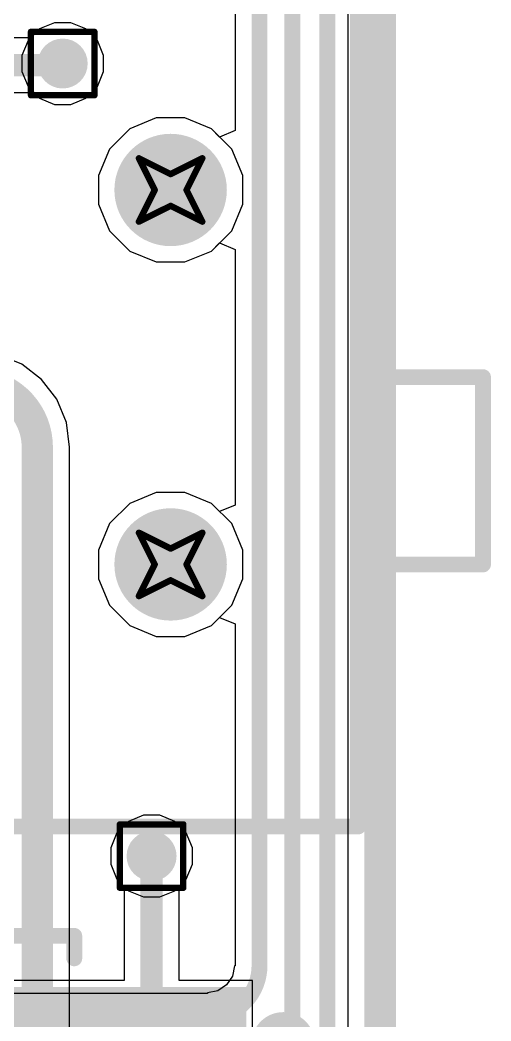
# Model space of a CAD drawing. Header units: inches. Extents: x -12 to 5355, y -7 to 5366.
# Drawn here: x 32.25 to 36.02, y 6.58 to 14.6 of the extents above; entities that cross this region are included whole.
import ezdxf

# ---------------------------------------------------------------- set-up
doc = ezdxf.new("R2010")
doc.units = ezdxf.units.IN
for name, color, linetype in [('Board Outline', 216, 'Continuous'), ('BOTTOM LAYER', 5, 'Continuous'), ('Bottom Overlay', 54, 'Continuous'), ('Bottom Paste', 16, 'Continuous'), ('Bottom Solder', 6, 'Continuous'), ('Drill Drawing', 1, 'Continuous'), ('GROUND1', 16, 'Continuous'), ('GROUND2', 156, 'Continuous'), ('Multi-Layer', 9, 'Continuous'), ('Pad Holes', 156, 'Continuous'), ('POWER', 76, 'Continuous'), ('SIGNAL', 90, 'Continuous'), ('TOP LAYER', 1, 'Continuous'), ('Top Overlay', 2, 'Continuous'), ('Top Paste', 8, 'Continuous'), ('Top Solder', 216, 'Continuous'), ('Via Holes', 16, 'Continuous')]:
    doc.layers.add(name, color=color, linetype=linetype)

# ---------------------------------------------------------------- blocks, each defined once
blk = doc.blocks.new('20021321_00010C4LF_B_2')
at = {"layer": 'BOTTOM LAYER'}
for points in [[(-2.8, 2.92), (-0.75, 2.92), (-0.75, 2.16), (-2.8, 2.16)], [(0.75, 2.92), (2.8, 2.92), (2.8, 2.16), (0.75, 2.16)], [(-2.8, 1.65), (-0.75, 1.65), (-0.75, 0.89), (-2.8, 0.89)], [(0.75, 1.65), (2.8, 1.65), (2.8, 0.89), (0.75, 0.89)], [(-2.8, 0.38), (-0.75, 0.38), (-0.75, -0.38), (-2.8, -0.38)], [(0.75, 0.38), (2.8, 0.38), (2.8, -0.38), (0.75, -0.38)], [(-2.8, -0.89), (-0.75, -0.89), (-0.75, -1.65), (-2.8, -1.65)], [(0.75, -0.89), (2.8, -0.89), (2.8, -1.65), (0.75, -1.65)], [(-2.8, -2.16), (-0.75, -2.16), (-0.75, -2.92), (-2.8, -2.92)], [(0.75, -2.16), (2.8, -2.16), (2.8, -2.92), (0.75, -2.92)]]:
    blk.add_hatch(color=5, dxfattribs=at).paths.add_polyline_path(points)
at = {"layer": 'Bottom Paste'}
for points in [[(-2.8, 2.92), (-0.75, 2.92), (-0.75, 2.16), (-2.8, 2.16)], [(0.75, 2.92), (2.8, 2.92), (2.8, 2.16), (0.75, 2.16)], [(-2.8, 1.65), (-0.75, 1.65), (-0.75, 0.89), (-2.8, 0.89)], [(0.75, 1.65), (2.8, 1.65), (2.8, 0.89), (0.75, 0.89)], [(-2.8, 0.38), (-0.75, 0.38), (-0.75, -0.38), (-2.8, -0.38)], [(0.75, 0.38), (2.8, 0.38), (2.8, -0.38), (0.75, -0.38)], [(-2.8, -0.89), (-0.75, -0.89), (-0.75, -1.65), (-2.8, -1.65)], [(0.75, -0.89), (2.8, -0.89), (2.8, -1.65), (0.75, -1.65)], [(-2.8, -2.16), (-0.75, -2.16), (-0.75, -2.92), (-2.8, -2.92)], [(0.75, -2.16), (2.8, -2.16), (2.8, -2.92), (0.75, -2.92)]]:
    blk.add_hatch(color=16, dxfattribs=at).paths.add_polyline_path(points)
at = {"layer": 'Bottom Solder'}
for points in [[(-2.8762, 2.9962), (-0.6738, 2.9962), (-0.6738, 2.0838), (-2.8762, 2.0838)], [(0.6738, 2.9962), (2.8762, 2.9962), (2.8762, 2.0838), (0.6738, 2.0838)], [(-2.8762, 1.7262), (-0.6738, 1.7262), (-0.6738, 0.8138), (-2.8762, 0.8138)], [(0.6738, 1.7262), (2.8762, 1.7262), (2.8762, 0.8138), (0.6738, 0.8138)], [(-2.8762, 0.4562), (-0.6738, 0.4562), (-0.6738, -0.4562), (-2.8762, -0.4562)], [(0.6738, 0.4562), (2.8762, 0.4562), (2.8762, -0.4562), (0.6738, -0.4562)], [(-2.8762, -0.8138), (-0.6738, -0.8138), (-0.6738, -1.7262), (-2.8762, -1.7262)], [(0.6738, -0.8138), (2.8762, -0.8138), (2.8762, -1.7262), (0.6738, -1.7262)], [(-2.8762, -2.0838), (-0.6738, -2.0838), (-0.6738, -2.9962), (-2.8762, -2.9962)], [(0.6738, -2.0838), (2.8762, -2.0838), (2.8762, -2.9962), (0.6738, -2.9962)]]:
    blk.add_hatch(color=6, dxfattribs=at).paths.add_polyline_path(points)
at = {"layer": 'Bottom Overlay'}
for points in [[(1.5, 3.405, 0.127, 0.127, 0), (-1.5, 3.405, 0.127, 0.127, 0)], [(-1.5, 3.405, 0.127, 0.127, 0), (-1.5, 3.225, 0.127, 0.127, 0)], [(1.5, 3.405, 0.127, 0.127, 0), (1.5, 3.225, 0.127, 0.127, 0)], [(-1.5, -3.225, 0.127, 0.127, 0), (-1.5, -3.405, 0.127, 0.127, 0)], [(1.5, -3.225, 0.127, 0.127, 0), (1.5, -3.405, 0.127, 0.127, 0)], [(1.5, -3.405, 0.127, 0.127, 0), (-1.5, -3.405, 0.127, 0.127, 0)]]:
    blk.add_lwpolyline(points, format="xyseb", dxfattribs=at)
for points in [[(-1.5317, 3.405, 0.0635, 0.0635, 1), (-1.4682, 3.405, 0.0635, 0.0635, 1)], [(-1.5317, 3.405, 0.0635, 0.0635, 1), (-1.4682, 3.405, 0.0635, 0.0635, 1)], [(1.4682, 3.405, 0.0635, 0.0635, 1), (1.5317, 3.405, 0.0635, 0.0635, 1)], [(1.4682, 3.405, 0.0635, 0.0635, 1), (1.5317, 3.405, 0.0635, 0.0635, 1)], [(-1.5317, 3.225, 0.0635, 0.0635, 1), (-1.4682, 3.225, 0.0635, 0.0635, 1)], [(1.4682, 3.225, 0.0635, 0.0635, 1), (1.5317, 3.225, 0.0635, 0.0635, 1)], [(-3.045, -2.54, 0.254, 0.254, 1), (-3.299, -2.54, 0.254, 0.254, 1)], [(-3.3625, -2.54, 0.127, 0.127, 1), (-3.2355, -2.54, 0.127, 0.127, 1)], [(-3.1085, -2.54, 0.127, 0.127, 1), (-2.9815, -2.54, 0.127, 0.127, 1)], [(-1.5317, -3.225, 0.0635, 0.0635, 1), (-1.4682, -3.225, 0.0635, 0.0635, 1)], [(1.4682, -3.225, 0.0635, 0.0635, 1), (1.5317, -3.225, 0.0635, 0.0635, 1)], [(-1.5317, -3.405, 0.0635, 0.0635, 1), (-1.4682, -3.405, 0.0635, 0.0635, 1)], [(-1.5317, -3.405, 0.0635, 0.0635, 1), (-1.4682, -3.405, 0.0635, 0.0635, 1)], [(1.4682, -3.405, 0.0635, 0.0635, 1), (1.5317, -3.405, 0.0635, 0.0635, 1)], [(1.4682, -3.405, 0.0635, 0.0635, 1), (1.5317, -3.405, 0.0635, 0.0635, 1)]]:
    blk.add_lwpolyline(points, format="xyseb", close=True, dxfattribs=at)
blk = doc.blocks.new('K3_1280S_F1_150')
at = {"layer": 'BOTTOM LAYER'}
h = blk.add_hatch(color=5, dxfattribs=at)
edge = h.paths.add_edge_path()
edge.add_arc((-1.5001, -1.3), 0.45, 0, 360)
h = blk.add_hatch(color=5, dxfattribs=at)
edge = h.paths.add_edge_path()
edge.add_arc((1.5001, -1.3), 0.45, 0, 360)
at = {"layer": 'GROUND1'}
h = blk.add_hatch(color=16, dxfattribs=at)
edge = h.paths.add_edge_path()
edge.add_arc((-1.5001, -1.3), 0.45, 0, 360)
h = blk.add_hatch(color=16, dxfattribs=at)
edge = h.paths.add_edge_path()
edge.add_arc((1.5001, -1.3), 0.45, 0, 360)
at = {"layer": 'GROUND2'}
h = blk.add_hatch(color=156, dxfattribs=at)
edge = h.paths.add_edge_path()
edge.add_arc((-1.5001, -1.3), 0.45, 0, 360)
h = blk.add_hatch(color=156, dxfattribs=at)
edge = h.paths.add_edge_path()
edge.add_arc((1.5001, -1.3), 0.45, 0, 360)
at = {"layer": 'Multi-Layer'}
h = blk.add_hatch(color=9, dxfattribs=at)
edge = h.paths.add_edge_path()
edge.add_arc((-1.5001, -1.3), 0.45, 0, 360)
h = blk.add_hatch(color=9, dxfattribs=at)
edge = h.paths.add_edge_path()
edge.add_arc((1.5001, -1.3), 0.45, 0, 360)
at = {"layer": 'Pad Holes'}
h = blk.add_hatch(color=7, dxfattribs=at)
edge = h.paths.add_edge_path()
edge.add_arc((-1.5001, -1.3), 0.45, 0, 360)
h = blk.add_hatch(color=7, dxfattribs=at)
edge = h.paths.add_edge_path()
edge.add_arc((1.5001, -1.3), 0.45, 0, 360)
at = {"layer": 'POWER'}
h = blk.add_hatch(color=76, dxfattribs=at)
edge = h.paths.add_edge_path()
edge.add_arc((-1.5001, -1.3), 0.45, 0, 360)
h = blk.add_hatch(color=76, dxfattribs=at)
edge = h.paths.add_edge_path()
edge.add_arc((1.5001, -1.3), 0.45, 0, 360)
at = {"layer": 'SIGNAL'}
h = blk.add_hatch(color=90, dxfattribs=at)
edge = h.paths.add_edge_path()
edge.add_arc((-1.5001, -1.3), 0.45, 0, 360)
h = blk.add_hatch(color=90, dxfattribs=at)
edge = h.paths.add_edge_path()
edge.add_arc((1.5001, -1.3), 0.45, 0, 360)
at = {"layer": 'TOP LAYER'}
for points in [[(-1.9999, 0.7), (-2.9999, 0.7), (-2.9999, 1.8999), (-1.9999, 1.8999)], [(0.5, 0.7), (-0.5, 0.7), (-0.5, 1.8999), (0.5, 1.8999)], [(2.9999, 0.7), (1.9999, 0.7), (1.9999, 1.8999), (2.9999, 1.8999)]]:
    blk.add_hatch(color=1, dxfattribs=at).paths.add_polyline_path(points)
h = blk.add_hatch(color=1, dxfattribs=at)
edge = h.paths.add_edge_path()
edge.add_arc((-1.5001, -1.3), 0.45, 0, 360)
h = blk.add_hatch(color=1, dxfattribs=at)
edge = h.paths.add_edge_path()
edge.add_arc((1.5001, -1.3), 0.45, 0, 360)
at = {"layer": 'Top Paste'}
for points in [[(-1.9999, 0.7), (-2.9999, 0.7), (-2.9999, 1.8999), (-1.9999, 1.8999)], [(0.5, 0.7), (-0.5, 0.7), (-0.5, 1.8999), (0.5, 1.8999)], [(2.9999, 0.7), (1.9999, 0.7), (1.9999, 1.8999), (2.9999, 1.8999)]]:
    blk.add_hatch(color=8, dxfattribs=at).paths.add_polyline_path(points)
at = {"layer": 'Top Solder'}
for points in [[(-1.9499, 0.65), (-3.0499, 0.65), (-3.0499, 1.9499), (-1.9499, 1.9499)], [(0.55, 0.65), (-0.55, 0.65), (-0.55, 1.9499), (0.55, 1.9499)], [(3.0499, 0.65), (1.9499, 0.65), (1.9499, 1.9499), (3.0499, 1.9499)]]:
    blk.add_hatch(color=216, dxfattribs=at).paths.add_polyline_path(points)
at = {"layer": 'Top Overlay'}
for points in [[(-3.5999, 0.2002, 0.127, 0.127, 0), (3.5999, 0.2002, 0.127, 0.127, 0)], [(-3.5999, 0.2002, 0.127, 0.127, 0), (-3.5999, -2.8001, 0.127, 0.127, 0)], [(3.5999, 0.2002, 0.127, 0.127, 0), (3.5999, -2.8001, 0.127, 0.127, 0)], [(-3.5999, -2.8001, 0.127, 0.127, 0), (-1.5001, -2.8001, 0.127, 0.127, 0)], [(-1.5001, -2.8001, 0.127, 0.127, 0), (0, -2.8001, 0.127, 0.127, 0)], [(-1.5001, -2.8001, 0.127, 0.127, 0), (-1.5001, -3.7998, 0.127, 0.127, 0)], [(0, -2.8001, 0.127, 0.127, 0), (3.5999, -2.8001, 0.127, 0.127, 0)], [(0, -2.8001, 0.127, 0.127, 0), (0, -3.7998, 0.127, 0.127, 0)], [(-1.5001, -3.7998, 0.127, 0.127, 0), (0, -3.7998, 0.127, 0.127, 0)]]:
    blk.add_lwpolyline(points, format="xyseb", dxfattribs=at)
for points in [[(-3.6317, 0.2002, 0.0635, 0.0635, 1), (-3.5682, 0.2002, 0.0635, 0.0635, 1)], [(-3.6317, 0.2002, 0.0635, 0.0635, 1), (-3.5682, 0.2002, 0.0635, 0.0635, 1)], [(3.5682, 0.2002, 0.0635, 0.0635, 1), (3.6317, 0.2002, 0.0635, 0.0635, 1)], [(3.5682, 0.2002, 0.0635, 0.0635, 1), (3.6317, 0.2002, 0.0635, 0.0635, 1)], [(-3.6317, -2.8001, 0.0635, 0.0635, 1), (-3.5682, -2.8001, 0.0635, 0.0635, 1)], [(-3.6317, -2.8001, 0.0635, 0.0635, 1), (-3.5682, -2.8001, 0.0635, 0.0635, 1)], [(-1.5319, -2.8001, 0.0635, 0.0635, 1), (-1.4684, -2.8001, 0.0635, 0.0635, 1)], [(-1.5319, -2.8001, 0.0635, 0.0635, 1), (-1.4684, -2.8001, 0.0635, 0.0635, 1)], [(-1.5319, -2.8001, 0.0635, 0.0635, 1), (-1.4684, -2.8001, 0.0635, 0.0635, 1)], [(-0.0318, -2.8001, 0.0635, 0.0635, 1), (0.0318, -2.8001, 0.0635, 0.0635, 1)], [(-0.0318, -2.8001, 0.0635, 0.0635, 1), (0.0318, -2.8001, 0.0635, 0.0635, 1)], [(-0.0318, -2.8001, 0.0635, 0.0635, 1), (0.0318, -2.8001, 0.0635, 0.0635, 1)], [(3.5682, -2.8001, 0.0635, 0.0635, 1), (3.6317, -2.8001, 0.0635, 0.0635, 1)], [(3.5682, -2.8001, 0.0635, 0.0635, 1), (3.6317, -2.8001, 0.0635, 0.0635, 1)], [(-1.5319, -3.7998, 0.0635, 0.0635, 1), (-1.4684, -3.7998, 0.0635, 0.0635, 1)], [(-1.5319, -3.7998, 0.0635, 0.0635, 1), (-1.4684, -3.7998, 0.0635, 0.0635, 1)], [(-0.0318, -3.7998, 0.0635, 0.0635, 1), (0.0318, -3.7998, 0.0635, 0.0635, 1)], [(-0.0318, -3.7998, 0.0635, 0.0635, 1), (0.0318, -3.7998, 0.0635, 0.0635, 1)]]:
    blk.add_lwpolyline(points, format="xyseb", close=True, dxfattribs=at)

msp = doc.modelspace()

# ---------------------------------------------------------------- hatches: boundary and pattern name
at = {"layer": 'BOTTOM LAYER'}
h = msp.add_hatch(color=5, dxfattribs=at)
edge = h.paths.add_edge_path()
edge.add_arc((32.5882, 14.2494), 0.2, 0, 360)
h = msp.add_hatch(color=5, dxfattribs=at)
edge = h.paths.add_edge_path()
edge.add_arc((33.2994, 7.8994), 0.2, 0, 360)
at = {"layer": 'GROUND1'}
h = msp.add_hatch(color=16, dxfattribs=at)
edge = h.paths.add_edge_path()
edge.add_arc((32.5882, 14.2494), 0.2, 0, 360)
h = msp.add_hatch(color=16, dxfattribs=at)
edge = h.paths.add_edge_path()
edge.add_arc((33.2994, 7.8994), 0.2, 0, 360)
at = {"layer": 'GROUND2'}
h = msp.add_hatch(color=156, dxfattribs=at)
edge = h.paths.add_edge_path()
edge.add_arc((32.5882, 14.2494), 0.2, 0, 360)
h = msp.add_hatch(color=156, dxfattribs=at)
edge = h.paths.add_edge_path()
edge.add_arc((33.2994, 7.8994), 0.2, 0, 360)
at = {"layer": 'POWER'}
h = msp.add_hatch(color=76, dxfattribs=at)
edge = h.paths.add_edge_path()
edge.add_arc((32.5882, 14.2494), 0.2, 0, 360)
h = msp.add_hatch(color=76, dxfattribs=at)
edge = h.paths.add_edge_path()
edge.add_arc((33.2994, 7.8994), 0.2, 0, 360)
at = {"layer": 'SIGNAL'}
h = msp.add_hatch(color=90, dxfattribs=at)
edge = h.paths.add_edge_path()
edge.add_arc((32.5882, 14.2494), 0.2, 0, 360)
h = msp.add_hatch(color=90, dxfattribs=at)
edge = h.paths.add_edge_path()
edge.add_arc((33.2994, 7.8994), 0.2, 0, 360)
at = {"layer": 'TOP LAYER'}
h = msp.add_hatch(color=1, dxfattribs=at)
edge = h.paths.add_edge_path()
edge.add_arc((32.5882, 14.2494), 0.2, 0, 360)
h = msp.add_hatch(color=1, dxfattribs=at)
edge = h.paths.add_edge_path()
edge.add_arc((33.2994, 7.8994), 0.2, 0, 360)
at = {"layer": 'Via Holes'}
h = msp.add_hatch(color=7, dxfattribs=at)
edge = h.paths.add_edge_path()
edge.add_arc((32.5882, 14.2494), 0.1, 0, 360)
h = msp.add_hatch(color=7, dxfattribs=at)
edge = h.paths.add_edge_path()
edge.add_arc((33.2994, 7.8994), 0.1, 0, 360)

# ---------------------------------------------------------------- linework, layer by layer
at = {"layer": 'Board Outline'}
msp.add_lwpolyline([(35.1282, 75.0062, 0.254, 0.254, 0), (35.1282, 0, 0.254, 0.254, 0)], format="xyseb", dxfattribs=at)
at = {"layer": 'BOTTOM LAYER'}
for p, q in [((34.8692, 51.6138), (34.8692, 0.259)), ((32.403, 14.5266), (32.311, 14.4346)), ((32.5232, 14.5764), (32.403, 14.5266)), ((32.6532, 14.5764), (32.5232, 14.5764)), ((32.7734, 14.5266), (32.6532, 14.5764)), ((32.8654, 14.4346), (32.7734, 14.5266)), ((32.311, 14.4346), (32.2612, 14.3144)), ((32.9152, 14.3144), (32.8654, 14.4346)), ((32.2612, 14.3144), (32.2612, 14.1844)), ((32.9152, 14.1844), (32.9152, 14.3144)), ((32.2612, 14.1844), (32.311, 14.0642)), ((32.8654, 14.0642), (32.9152, 14.1844)), ((32.311, 14.0642), (32.403, 13.9722)), ((32.7734, 13.9722), (32.8654, 14.0642)), ((32.403, 13.9722), (32.5232, 13.9224)), ((32.6532, 13.9224), (32.7734, 13.9722)), ((32.5232, 13.9224), (32.6532, 13.9224)), ((33.337, 13.8135), (33.1249, 13.7256)), ((33.5666, 13.8135), (33.337, 13.8135)), ((33.7787, 13.7256), (33.5666, 13.8135)), ((33.1249, 13.7256), (32.9626, 13.5633)), ((33.941, 13.5633), (33.7787, 13.7256)), ((32.9626, 13.5633), (32.8748, 13.3512)), ((34.0288, 13.3512), (33.941, 13.5633)), ((32.8748, 13.3512), (32.8748, 13.1217)), ((34.0288, 13.1217), (34.0288, 13.3512)), ((32.8748, 13.1217), (32.9626, 12.9096)), ((33.941, 12.9096), (34.0288, 13.1217)), ((32.9626, 12.9096), (33.1249, 12.7473)), ((33.7787, 12.7473), (33.941, 12.9096)), ((33.1249, 12.7473), (33.337, 12.6594)), ((33.5666, 12.6594), (33.7787, 12.7473)), ((33.337, 12.6594), (33.5666, 12.6594)), ((33.337, 10.8132), (33.1249, 10.7254)), ((33.5666, 10.8132), (33.337, 10.8132)), ((33.7787, 10.7254), (33.5666, 10.8132)), ((33.1249, 10.7254), (32.9626, 10.5631)), ((33.941, 10.5631), (33.7787, 10.7254)), ((32.9626, 10.5631), (32.8748, 10.351)), ((34.0288, 10.351), (33.941, 10.5631)), ((32.8748, 10.351), (32.8748, 10.1214)), ((34.0288, 10.1214), (34.0288, 10.351)), ((32.8748, 10.1214), (32.9626, 9.9093)), ((33.941, 9.9093), (34.0288, 10.1214)), ((32.9626, 9.9093), (33.1249, 9.747)), ((33.7787, 9.747), (33.941, 9.9093)), ((33.1249, 9.747), (33.337, 9.6592)), ((33.5666, 9.6592), (33.7787, 9.747)), ((33.337, 9.6592), (33.5666, 9.6592)), ((33.2344, 8.2264), (33.1142, 8.1766)), ((33.3644, 8.2264), (33.2344, 8.2264)), ((33.4846, 8.1766), (33.3644, 8.2264)), ((33.1142, 8.1766), (33.0222, 8.0846)), ((33.5766, 8.0846), (33.4846, 8.1766)), ((33.0222, 8.0846), (32.9724, 7.9644)), ((33.6264, 7.9644), (33.5766, 8.0846)), ((32.9724, 7.9644), (32.9724, 7.8344)), ((33.6264, 7.8344), (33.6264, 7.9644)), ((32.9724, 7.8344), (33.0222, 7.7142)), ((33.5766, 7.7142), (33.6264, 7.8344)), ((33.0222, 7.7142), (33.0793, 7.6571)), ((33.5195, 7.6571), (33.5766, 7.7142)), ((33.0793, 7.6571), (33.0793, 6.9022)), ((33.5195, 6.9022), (33.5195, 7.6571)), ((33.0793, 6.9022), (31.8038, 6.9022)), ((34.1078, 6.9022), (33.5195, 6.9022)), ((34.1078, 5.8882), (34.1078, 6.9022))]:
    msp.add_line(p, q, dxfattribs=at)
msp.add_lwpolyline([(33.2994, 6.4016, 0.1778, 0.1778, 0), (33.2994, 7.8994, 0.1778, 0.1778, 0)], format="xyseb", dxfattribs=at)
msp.add_lwpolyline([(33.255, 7.8994, 0.0889, 0.0889, 1), (33.3439, 7.8994, 0.0889, 0.0889, 1)], format="xyseb", close=True, dxfattribs=at)
at = {"layer": 'Drill Drawing'}
for points in [[(32.3342, 14.5034, 0.0508, 0.0508, 0), (32.8422, 14.5034, 0.0508, 0.0508, 0)], [(32.3342, 13.9954, 0.0508, 0.0508, 0), (32.3342, 14.5034, 0.0508, 0.0508, 0)], [(32.8422, 13.9954, 0.0508, 0.0508, 0), (32.8422, 14.5034, 0.0508, 0.0508, 0)], [(32.3342, 13.9954, 0.0508, 0.0508, 0), (32.8422, 13.9954, 0.0508, 0.0508, 0)], [(33.1978, 13.4904, 0.0508, 0.0508, 0), (33.4518, 13.3634, 0.0508, 0.0508, 0)], [(33.1978, 13.4904, 0.0508, 0.0508, 0), (33.3248, 13.2364, 0.0508, 0.0508, 0)], [(33.4518, 13.3634, 0.0508, 0.0508, 0), (33.7058, 13.4904, 0.0508, 0.0508, 0)], [(33.5788, 13.2364, 0.0508, 0.0508, 0), (33.7058, 13.4904, 0.0508, 0.0508, 0)], [(33.1978, 12.9824, 0.0508, 0.0508, 0), (33.3248, 13.2364, 0.0508, 0.0508, 0)], [(33.5788, 13.2364, 0.0508, 0.0508, 0), (33.7058, 12.9824, 0.0508, 0.0508, 0)], [(33.1978, 12.9824, 0.0508, 0.0508, 0), (33.4518, 13.1094, 0.0508, 0.0508, 0)], [(33.4518, 13.1094, 0.0508, 0.0508, 0), (33.7058, 12.9824, 0.0508, 0.0508, 0)], [(33.1978, 10.4902, 0.0508, 0.0508, 0), (33.4518, 10.3632, 0.0508, 0.0508, 0)], [(33.1978, 10.4902, 0.0508, 0.0508, 0), (33.3248, 10.2362, 0.0508, 0.0508, 0)], [(33.4518, 10.3632, 0.0508, 0.0508, 0), (33.7058, 10.4902, 0.0508, 0.0508, 0)], [(33.5788, 10.2362, 0.0508, 0.0508, 0), (33.7058, 10.4902, 0.0508, 0.0508, 0)], [(33.1978, 9.9822, 0.0508, 0.0508, 0), (33.3248, 10.2362, 0.0508, 0.0508, 0)], [(33.5788, 10.2362, 0.0508, 0.0508, 0), (33.7058, 9.9822, 0.0508, 0.0508, 0)], [(33.1978, 9.9822, 0.0508, 0.0508, 0), (33.4518, 10.1092, 0.0508, 0.0508, 0)], [(33.4518, 10.1092, 0.0508, 0.0508, 0), (33.7058, 9.9822, 0.0508, 0.0508, 0)], [(33.0454, 8.1534, 0.0508, 0.0508, 0), (33.5534, 8.1534, 0.0508, 0.0508, 0)], [(33.0454, 7.6454, 0.0508, 0.0508, 0), (33.0454, 8.1534, 0.0508, 0.0508, 0)], [(33.5534, 7.6454, 0.0508, 0.0508, 0), (33.5534, 8.1534, 0.0508, 0.0508, 0)], [(33.0454, 7.6454, 0.0508, 0.0508, 0), (33.5534, 7.6454, 0.0508, 0.0508, 0)]]:
    msp.add_lwpolyline(points, format="xyseb", dxfattribs=at)
for points in [[(32.3215, 14.5034, 0.0254, 0.0254, 1), (32.3469, 14.5034, 0.0254, 0.0254, 1)], [(32.3215, 14.5034, 0.0254, 0.0254, 1), (32.3469, 14.5034, 0.0254, 0.0254, 1)], [(32.8295, 14.5034, 0.0254, 0.0254, 1), (32.8549, 14.5034, 0.0254, 0.0254, 1)], [(32.8295, 14.5034, 0.0254, 0.0254, 1), (32.8549, 14.5034, 0.0254, 0.0254, 1)], [(32.3215, 13.9954, 0.0254, 0.0254, 1), (32.3469, 13.9954, 0.0254, 0.0254, 1)], [(32.3215, 13.9954, 0.0254, 0.0254, 1), (32.3469, 13.9954, 0.0254, 0.0254, 1)], [(32.8295, 13.9954, 0.0254, 0.0254, 1), (32.8549, 13.9954, 0.0254, 0.0254, 1)], [(32.8295, 13.9954, 0.0254, 0.0254, 1), (32.8549, 13.9954, 0.0254, 0.0254, 1)], [(33.1851, 13.4904, 0.0254, 0.0254, 1), (33.2105, 13.4904, 0.0254, 0.0254, 1)], [(33.1851, 13.4904, 0.0254, 0.0254, 1), (33.2105, 13.4904, 0.0254, 0.0254, 1)], [(33.6931, 13.4904, 0.0254, 0.0254, 1), (33.7185, 13.4904, 0.0254, 0.0254, 1)], [(33.6931, 13.4904, 0.0254, 0.0254, 1), (33.7185, 13.4904, 0.0254, 0.0254, 1)], [(33.4391, 13.3634, 0.0254, 0.0254, 1), (33.4645, 13.3634, 0.0254, 0.0254, 1)], [(33.4391, 13.3634, 0.0254, 0.0254, 1), (33.4645, 13.3634, 0.0254, 0.0254, 1)], [(33.3121, 13.2364, 0.0254, 0.0254, 1), (33.3375, 13.2364, 0.0254, 0.0254, 1)], [(33.3121, 13.2364, 0.0254, 0.0254, 1), (33.3375, 13.2364, 0.0254, 0.0254, 1)], [(33.5661, 13.2364, 0.0254, 0.0254, 1), (33.5915, 13.2364, 0.0254, 0.0254, 1)], [(33.5661, 13.2364, 0.0254, 0.0254, 1), (33.5915, 13.2364, 0.0254, 0.0254, 1)], [(33.4391, 13.1094, 0.0254, 0.0254, 1), (33.4645, 13.1094, 0.0254, 0.0254, 1)], [(33.4391, 13.1094, 0.0254, 0.0254, 1), (33.4645, 13.1094, 0.0254, 0.0254, 1)], [(33.1851, 12.9824, 0.0254, 0.0254, 1), (33.2105, 12.9824, 0.0254, 0.0254, 1)], [(33.1851, 12.9824, 0.0254, 0.0254, 1), (33.2105, 12.9824, 0.0254, 0.0254, 1)], [(33.6931, 12.9824, 0.0254, 0.0254, 1), (33.7185, 12.9824, 0.0254, 0.0254, 1)], [(33.6931, 12.9824, 0.0254, 0.0254, 1), (33.7185, 12.9824, 0.0254, 0.0254, 1)], [(33.1851, 10.4902, 0.0254, 0.0254, 1), (33.2105, 10.4902, 0.0254, 0.0254, 1)], [(33.1851, 10.4902, 0.0254, 0.0254, 1), (33.2105, 10.4902, 0.0254, 0.0254, 1)], [(33.6931, 10.4902, 0.0254, 0.0254, 1), (33.7185, 10.4902, 0.0254, 0.0254, 1)], [(33.6931, 10.4902, 0.0254, 0.0254, 1), (33.7185, 10.4902, 0.0254, 0.0254, 1)], [(33.4391, 10.3632, 0.0254, 0.0254, 1), (33.4645, 10.3632, 0.0254, 0.0254, 1)], [(33.4391, 10.3632, 0.0254, 0.0254, 1), (33.4645, 10.3632, 0.0254, 0.0254, 1)], [(33.3121, 10.2362, 0.0254, 0.0254, 1), (33.3375, 10.2362, 0.0254, 0.0254, 1)], [(33.3121, 10.2362, 0.0254, 0.0254, 1), (33.3375, 10.2362, 0.0254, 0.0254, 1)], [(33.5661, 10.2362, 0.0254, 0.0254, 1), (33.5915, 10.2362, 0.0254, 0.0254, 1)], [(33.5661, 10.2362, 0.0254, 0.0254, 1), (33.5915, 10.2362, 0.0254, 0.0254, 1)], [(33.4391, 10.1092, 0.0254, 0.0254, 1), (33.4645, 10.1092, 0.0254, 0.0254, 1)], [(33.4391, 10.1092, 0.0254, 0.0254, 1), (33.4645, 10.1092, 0.0254, 0.0254, 1)], [(33.1851, 9.9822, 0.0254, 0.0254, 1), (33.2105, 9.9822, 0.0254, 0.0254, 1)], [(33.1851, 9.9822, 0.0254, 0.0254, 1), (33.2105, 9.9822, 0.0254, 0.0254, 1)], [(33.6931, 9.9822, 0.0254, 0.0254, 1), (33.7185, 9.9822, 0.0254, 0.0254, 1)], [(33.6931, 9.9822, 0.0254, 0.0254, 1), (33.7185, 9.9822, 0.0254, 0.0254, 1)], [(33.0327, 8.1534, 0.0254, 0.0254, 1), (33.0581, 8.1534, 0.0254, 0.0254, 1)], [(33.0327, 8.1534, 0.0254, 0.0254, 1), (33.0581, 8.1534, 0.0254, 0.0254, 1)], [(33.5407, 8.1534, 0.0254, 0.0254, 1), (33.5661, 8.1534, 0.0254, 0.0254, 1)], [(33.5407, 8.1534, 0.0254, 0.0254, 1), (33.5661, 8.1534, 0.0254, 0.0254, 1)], [(33.0327, 7.6454, 0.0254, 0.0254, 1), (33.0581, 7.6454, 0.0254, 0.0254, 1)], [(33.0327, 7.6454, 0.0254, 0.0254, 1), (33.0581, 7.6454, 0.0254, 0.0254, 1)], [(33.5407, 7.6454, 0.0254, 0.0254, 1), (33.5661, 7.6454, 0.0254, 0.0254, 1)], [(33.5407, 7.6454, 0.0254, 0.0254, 1), (33.5661, 7.6454, 0.0254, 0.0254, 1)]]:
    msp.add_lwpolyline(points, format="xyseb", close=True, dxfattribs=at)
at = {"layer": 'GROUND1'}
for p, q in [((34.8692, 51.6138), (34.8692, 0.259)), ((32.403, 14.5266), (32.311, 14.4346)), ((32.5232, 14.5764), (32.403, 14.5266)), ((32.6532, 14.5764), (32.5232, 14.5764)), ((32.7734, 14.5266), (32.6532, 14.5764)), ((32.8654, 14.4346), (32.7734, 14.5266)), ((32.311, 14.4346), (32.2612, 14.3144)), ((32.9152, 14.3144), (32.8654, 14.4346)), ((32.2612, 14.3144), (32.2612, 14.1844)), ((32.9152, 14.1844), (32.9152, 14.3144)), ((32.2612, 14.1844), (32.311, 14.0642)), ((32.8654, 14.0642), (32.9152, 14.1844)), ((32.311, 14.0642), (32.403, 13.9722)), ((32.7734, 13.9722), (32.8654, 14.0642)), ((32.403, 13.9722), (32.5232, 13.9224)), ((32.6532, 13.9224), (32.7734, 13.9722)), ((32.5232, 13.9224), (32.6532, 13.9224)), ((33.337, 13.8135), (33.1249, 13.7256)), ((33.5666, 13.8135), (33.337, 13.8135)), ((33.7787, 13.7256), (33.5666, 13.8135)), ((33.1249, 13.7256), (32.9626, 13.5633)), ((33.941, 13.5633), (33.7787, 13.7256)), ((32.9626, 13.5633), (32.8748, 13.3512)), ((34.0288, 13.3512), (33.941, 13.5633)), ((32.8748, 13.3512), (32.8748, 13.1217)), ((34.0288, 13.1217), (34.0288, 13.3512)), ((32.8748, 13.1217), (32.9626, 12.9096)), ((33.941, 12.9096), (34.0288, 13.1217)), ((32.9626, 12.9096), (33.1249, 12.7473)), ((33.7787, 12.7473), (33.941, 12.9096)), ((33.1249, 12.7473), (33.337, 12.6594)), ((33.5666, 12.6594), (33.7787, 12.7473)), ((33.337, 12.6594), (33.5666, 12.6594)), ((33.337, 10.8132), (33.1249, 10.7254)), ((33.5666, 10.8132), (33.337, 10.8132)), ((33.7787, 10.7254), (33.5666, 10.8132)), ((33.1249, 10.7254), (32.9626, 10.5631)), ((33.941, 10.5631), (33.7787, 10.7254)), ((32.9626, 10.5631), (32.8748, 10.351)), ((34.0288, 10.351), (33.941, 10.5631)), ((32.8748, 10.351), (32.8748, 10.1214)), ((34.0288, 10.1214), (34.0288, 10.351)), ((32.8748, 10.1214), (32.9626, 9.9093)), ((33.941, 9.9093), (34.0288, 10.1214)), ((32.9626, 9.9093), (33.1249, 9.747)), ((33.7787, 9.747), (33.941, 9.9093)), ((33.1249, 9.747), (33.337, 9.6592)), ((33.5666, 9.6592), (33.7787, 9.747)), ((33.337, 9.6592), (33.5666, 9.6592)), ((33.2344, 8.2264), (33.1142, 8.1766)), ((33.3644, 8.2264), (33.2344, 8.2264)), ((33.4846, 8.1766), (33.3644, 8.2264)), ((33.1142, 8.1766), (33.0222, 8.0846)), ((33.5766, 8.0846), (33.4846, 8.1766)), ((33.0222, 8.0846), (32.9724, 7.9644)), ((33.6264, 7.9644), (33.5766, 8.0846)), ((32.9724, 7.9644), (32.9724, 7.8344)), ((33.6264, 7.8344), (33.6264, 7.9644)), ((32.9724, 7.8344), (33.0222, 7.7142)), ((33.5766, 7.7142), (33.6264, 7.8344)), ((33.0222, 7.7142), (33.1142, 7.6222)), ((33.4846, 7.6222), (33.5766, 7.7142)), ((33.1142, 7.6222), (33.2344, 7.5724)), ((33.3644, 7.5724), (33.4846, 7.6222)), ((33.2344, 7.5724), (33.3644, 7.5724))]:
    msp.add_line(p, q, dxfattribs=at)
at = {"layer": 'GROUND2'}
for p, q in [((34.8692, 51.6189), (34.8692, 0.259)), ((32.403, 14.5266), (32.311, 14.4346)), ((32.5232, 14.5764), (32.403, 14.5266)), ((32.6532, 14.5764), (32.5232, 14.5764)), ((32.7734, 14.5266), (32.6532, 14.5764)), ((32.8654, 14.4346), (32.7734, 14.5266)), ((32.311, 14.4346), (32.2612, 14.3144)), ((32.9152, 14.3144), (32.8654, 14.4346)), ((32.2612, 14.3144), (32.2612, 14.1844)), ((32.9152, 14.1844), (32.9152, 14.3144)), ((32.2612, 14.1844), (32.311, 14.0642)), ((32.8654, 14.0642), (32.9152, 14.1844)), ((32.311, 14.0642), (32.403, 13.9722)), ((32.7734, 13.9722), (32.8654, 14.0642)), ((32.403, 13.9722), (32.5232, 13.9224)), ((32.6532, 13.9224), (32.7734, 13.9722)), ((32.5232, 13.9224), (32.6532, 13.9224)), ((33.337, 13.8135), (33.1249, 13.7256)), ((33.5666, 13.8135), (33.337, 13.8135)), ((33.7787, 13.7256), (33.5666, 13.8135)), ((33.1249, 13.7256), (32.9626, 13.5633)), ((33.941, 13.5633), (33.7787, 13.7256)), ((32.9626, 13.5633), (32.8748, 13.3512)), ((34.0288, 13.3512), (33.941, 13.5633)), ((32.8748, 13.3512), (32.8748, 13.1217)), ((34.0288, 13.1217), (34.0288, 13.3512)), ((32.8748, 13.1217), (32.9626, 12.9096)), ((33.941, 12.9096), (34.0288, 13.1217)), ((32.9626, 12.9096), (33.1249, 12.7473)), ((33.7787, 12.7473), (33.941, 12.9096)), ((33.1249, 12.7473), (33.337, 12.6594)), ((33.5666, 12.6594), (33.7787, 12.7473)), ((33.337, 12.6594), (33.5666, 12.6594)), ((33.337, 10.8132), (33.1249, 10.7254)), ((33.5666, 10.8132), (33.337, 10.8132)), ((33.7787, 10.7254), (33.5666, 10.8132)), ((33.1249, 10.7254), (32.9626, 10.5631)), ((33.941, 10.5631), (33.7787, 10.7254)), ((32.9626, 10.5631), (32.8748, 10.351)), ((34.0288, 10.351), (33.941, 10.5631)), ((32.8748, 10.351), (32.8748, 10.1214)), ((34.0288, 10.1214), (34.0288, 10.351)), ((32.8748, 10.1214), (32.9626, 9.9093)), ((33.941, 9.9093), (34.0288, 10.1214)), ((32.9626, 9.9093), (33.1249, 9.747)), ((33.7787, 9.747), (33.941, 9.9093)), ((33.1249, 9.747), (33.337, 9.6592)), ((33.5666, 9.6592), (33.7787, 9.747)), ((33.337, 9.6592), (33.5666, 9.6592)), ((33.2344, 8.2264), (33.1142, 8.1766)), ((33.3644, 8.2264), (33.2344, 8.2264)), ((33.4846, 8.1766), (33.3644, 8.2264)), ((33.1142, 8.1766), (33.0222, 8.0846)), ((33.5766, 8.0846), (33.4846, 8.1766)), ((33.0222, 8.0846), (32.9724, 7.9644)), ((33.6264, 7.9644), (33.5766, 8.0846)), ((32.9724, 7.9644), (32.9724, 7.8344)), ((33.6264, 7.8344), (33.6264, 7.9644)), ((32.9724, 7.8344), (33.0222, 7.7142)), ((33.5766, 7.7142), (33.6264, 7.8344)), ((33.0222, 7.7142), (33.1142, 7.6222)), ((33.4846, 7.6222), (33.5766, 7.7142)), ((33.1142, 7.6222), (33.2344, 7.5724)), ((33.3644, 7.5724), (33.4846, 7.6222)), ((33.2344, 7.5724), (33.3644, 7.5724))]:
    msp.add_line(p, q, dxfattribs=at)
at = {"layer": 'POWER'}
for p, q in [((34.8692, 46.9825), (34.8692, 0.259)), ((33.337, 13.8135), (33.1249, 13.7256)), ((33.5666, 13.8135), (33.337, 13.8135)), ((33.7787, 13.7256), (33.5666, 13.8135)), ((33.1249, 13.7256), (32.9626, 13.5633)), ((33.941, 13.5633), (33.7787, 13.7256)), ((32.9626, 13.5633), (32.8748, 13.3512)), ((34.0288, 13.3512), (33.941, 13.5633)), ((32.8748, 13.3512), (32.8748, 13.1217)), ((34.0288, 13.1217), (34.0288, 13.3512)), ((32.8748, 13.1217), (32.9626, 12.9096)), ((33.941, 12.9096), (34.0288, 13.1217)), ((32.9626, 12.9096), (33.1249, 12.7473)), ((33.7787, 12.7473), (33.941, 12.9096)), ((33.1249, 12.7473), (33.337, 12.6594)), ((33.5666, 12.6594), (33.7787, 12.7473)), ((33.337, 12.6594), (33.5666, 12.6594)), ((33.337, 10.8132), (33.1249, 10.7254)), ((33.5666, 10.8132), (33.337, 10.8132)), ((33.7787, 10.7254), (33.5666, 10.8132)), ((33.1249, 10.7254), (32.9626, 10.5631)), ((33.941, 10.5631), (33.7787, 10.7254)), ((32.9626, 10.5631), (32.8748, 10.351)), ((34.0288, 10.351), (33.941, 10.5631)), ((32.8748, 10.351), (32.8748, 10.1214)), ((34.0288, 10.1214), (34.0288, 10.351)), ((32.8748, 10.1214), (32.9626, 9.9093)), ((33.941, 9.9093), (34.0288, 10.1214)), ((32.9626, 9.9093), (33.1249, 9.747)), ((33.7787, 9.747), (33.941, 9.9093)), ((33.1249, 9.747), (33.337, 9.6592)), ((33.5666, 9.6592), (33.7787, 9.747)), ((33.337, 9.6592), (33.5666, 9.6592))]:
    msp.add_line(p, q, dxfattribs=at)
at = {"layer": 'SIGNAL'}
for p, q in [((33.9688, 39.2619), (33.9688, 13.7123)), ((32.403, 14.5266), (32.311, 14.4346)), ((32.5232, 14.5764), (32.403, 14.5266)), ((32.6532, 14.5764), (32.5232, 14.5764)), ((32.7734, 14.5266), (32.6532, 14.5764)), ((32.8654, 14.4346), (32.7734, 14.5266)), ((32.311, 14.4346), (32.2612, 14.3144)), ((32.9152, 14.3144), (32.8654, 14.4346)), ((32.2612, 14.3144), (32.2612, 14.1844)), ((32.9152, 14.1844), (32.9152, 14.3144)), ((32.2612, 14.1844), (32.311, 14.0642)), ((32.8654, 14.0642), (32.9152, 14.1844)), ((32.311, 14.0642), (32.403, 13.9722)), ((32.7734, 13.9722), (32.8654, 14.0642)), ((32.403, 13.9722), (32.5232, 13.9224)), ((32.6532, 13.9224), (32.7734, 13.9722)), ((32.5232, 13.9224), (32.6532, 13.9224)), ((33.337, 13.8135), (33.1249, 13.7256)), ((33.5666, 13.8135), (33.337, 13.8135)), ((33.7787, 13.7256), (33.5666, 13.8135)), ((33.1249, 13.7256), (32.9626, 13.5633)), ((33.8438, 13.6605), (33.7787, 13.7256)), ((33.9688, 13.7123), (33.8438, 13.6605)), ((32.9626, 13.5633), (32.8748, 13.3512)), ((32.8748, 13.3512), (32.8748, 13.1217)), ((32.8748, 13.1217), (32.9626, 12.9096)), ((32.9626, 12.9096), (33.1249, 12.7473)), ((33.7787, 12.7473), (33.8438, 12.8124)), ((33.8438, 12.8124), (33.9688, 12.7606)), ((33.9688, 12.7606), (33.9688, 10.712)), ((33.1249, 12.7473), (33.337, 12.6594)), ((33.5666, 12.6594), (33.7787, 12.7473)), ((33.337, 12.6594), (33.5666, 12.6594)), ((33.337, 10.8132), (33.1249, 10.7254)), ((33.5666, 10.8132), (33.337, 10.8132)), ((33.7787, 10.7254), (33.5666, 10.8132)), ((33.1249, 10.7254), (32.9626, 10.5631)), ((33.8438, 10.6603), (33.7787, 10.7254)), ((33.9688, 10.712), (33.8438, 10.6603)), ((32.9626, 10.5631), (32.8748, 10.351)), ((32.8748, 10.351), (32.8748, 10.1214)), ((32.8748, 10.1214), (32.9626, 9.9093)), ((32.9626, 9.9093), (33.1249, 9.747)), ((33.7787, 9.747), (33.8438, 9.8121)), ((33.8438, 9.8121), (33.9688, 9.7604)), ((33.1249, 9.747), (33.337, 9.6592)), ((33.5666, 9.6592), (33.7787, 9.747)), ((33.9688, 9.7604), (33.9688, 7.0208)), ((33.337, 9.6592), (33.5666, 9.6592)), ((33.2344, 8.2264), (33.1142, 8.1766)), ((33.3644, 8.2264), (33.2344, 8.2264)), ((33.4846, 8.1766), (33.3644, 8.2264)), ((33.1142, 8.1766), (33.0222, 8.0846)), ((33.5766, 8.0846), (33.4846, 8.1766)), ((33.0222, 8.0846), (32.9724, 7.9644)), ((33.6264, 7.9644), (33.5766, 8.0846)), ((32.9724, 7.9644), (32.9724, 7.8344)), ((33.6264, 7.8344), (33.6264, 7.9644)), ((32.9724, 7.8344), (33.0222, 7.7142)), ((33.5766, 7.7142), (33.6264, 7.8344)), ((33.0222, 7.7142), (33.1142, 7.6222)), ((33.4846, 7.6222), (33.5766, 7.7142)), ((33.1142, 7.6222), (33.2344, 7.5724)), ((33.3644, 7.5724), (33.4846, 7.6222)), ((33.2344, 7.5724), (33.3644, 7.5724)), ((33.964, 7.0208), (33.9474, 6.9374)), ((33.9688, 7.0208), (33.964, 7.0208)), ((33.9474, 6.9374), (33.9002, 6.8668)), ((33.8296, 6.8196), (33.7462, 6.803)), ((33.9002, 6.8668), (33.8296, 6.8196)), ((33.7462, 6.7982), (21.2599, 6.7982)), ((33.7462, 6.803), (33.7462, 6.7982))]:
    msp.add_line(p, q, dxfattribs=at)
for points in [[(34.7055, 6.3535, 0.127, 0.127, 0), (34.7055, 46.4721, 0.127, 0.127, 0)], [(34.4261, 6.5657, 0.127, 0.127, 0), (34.4261, 45.9804, 0.127, 0.127, 0)], [(34.163, 7.0208, 0.127, 0.127, 0), (34.163, 39.2619, 0.127, 0.127, 0)], [(34.163, 7.0208, 0.127, 0.127, -0.414214), (33.7462, 6.604, 0.127, 0.127, 0)], [(17.78, 6.604, 0.127, 0.127, 0), (33.7462, 6.604, 0.127, 0.127, 0)], [(34.4261, 6.5657, 0.127, 0.127, -0.414214), (34.1623, 6.3018, 0.127, 0.127, 0)]]:
    msp.add_lwpolyline(points, format="xyseb", dxfattribs=at)
for points in [[(34.1313, 7.0208, 0.0635, 0.0635, 1), (34.1947, 7.0208, 0.0635, 0.0635, 1)], [(34.1313, 7.0208, 0.0635, 0.0635, 1), (34.1947, 7.0208, 0.0635, 0.0635, 1)], [(33.7145, 6.604, 0.0635, 0.0635, 1), (33.778, 6.604, 0.0635, 0.0635, 1)], [(33.7145, 6.604, 0.0635, 0.0635, 1), (33.778, 6.604, 0.0635, 0.0635, 1)], [(34.3943, 6.5657, 0.0635, 0.0635, 1), (34.4578, 6.5657, 0.0635, 0.0635, 1)], [(34.3943, 6.5657, 0.0635, 0.0635, 1), (34.4578, 6.5657, 0.0635, 0.0635, 1)]]:
    msp.add_lwpolyline(points, format="xyseb", close=True, dxfattribs=at)
at = {"layer": 'TOP LAYER'}
for p, q in [((34.8692, 51.6138), (34.8692, 0.259)), ((32.403, 14.5266), (32.3327, 14.4563)), ((32.5232, 14.5764), (32.403, 14.5266)), ((32.6532, 14.5764), (32.5232, 14.5764)), ((32.7734, 14.5266), (32.6532, 14.5764)), ((32.8654, 14.4346), (32.7734, 14.5266)), ((32.3327, 14.4563), (31.5788, 14.4563)), ((32.9152, 14.3144), (32.8654, 14.4346)), ((32.9152, 14.1844), (32.9152, 14.3144)), ((32.8654, 14.0642), (32.9152, 14.1844)), ((32.7734, 13.9722), (32.8654, 14.0642)), ((31.5788, 14.0161), (32.3591, 14.0161)), ((32.3591, 14.0161), (32.403, 13.9722)), ((32.403, 13.9722), (32.5232, 13.9224)), ((32.6532, 13.9224), (32.7734, 13.9722)), ((32.5232, 13.9224), (32.6532, 13.9224)), ((33.337, 13.8135), (33.1249, 13.7256)), ((33.5666, 13.8135), (33.337, 13.8135)), ((33.7787, 13.7256), (33.5666, 13.8135)), ((33.1249, 13.7256), (32.9626, 13.5633)), ((33.941, 13.5633), (33.7787, 13.7256)), ((32.9626, 13.5633), (32.8748, 13.3512)), ((34.0288, 13.3512), (33.941, 13.5633)), ((32.8748, 13.3512), (32.8748, 13.1217)), ((34.0288, 13.1217), (34.0288, 13.3512)), ((32.8748, 13.1217), (32.9626, 12.9096)), ((33.941, 12.9096), (34.0288, 13.1217)), ((32.9626, 12.9096), (33.1249, 12.7473)), ((33.7787, 12.7473), (33.941, 12.9096)), ((33.1249, 12.7473), (33.337, 12.6594)), ((33.5666, 12.6594), (33.7787, 12.7473)), ((33.337, 12.6594), (33.5666, 12.6594)), ((32.2603, 11.8399), (32.0754, 11.9164)), ((32.419, 11.718), (32.2603, 11.8399)), ((32.5409, 11.5593), (32.419, 11.718)), ((32.6174, 11.3744), (32.5409, 11.5593)), ((32.6436, 11.176), (32.6174, 11.3744)), ((32.6419, 3.81), (32.6419, 11.176)), ((32.6419, 11.176), (32.6436, 11.176)), ((33.337, 10.8132), (33.1249, 10.7254)), ((33.5666, 10.8132), (33.337, 10.8132)), ((33.7787, 10.7254), (33.5666, 10.8132)), ((33.1249, 10.7254), (32.9626, 10.5631)), ((33.941, 10.5631), (33.7787, 10.7254)), ((32.9626, 10.5631), (32.8748, 10.351)), ((34.0288, 10.351), (33.941, 10.5631)), ((32.8748, 10.351), (32.8748, 10.1214)), ((34.0288, 10.1214), (34.0288, 10.351)), ((32.8748, 10.1214), (32.9626, 9.9093)), ((33.941, 9.9093), (34.0288, 10.1214)), ((32.9626, 9.9093), (33.1249, 9.747)), ((33.7787, 9.747), (33.941, 9.9093)), ((33.1249, 9.747), (33.337, 9.6592)), ((33.5666, 9.6592), (33.7787, 9.747)), ((33.337, 9.6592), (33.5666, 9.6592)), ((33.2344, 8.2264), (33.1142, 8.1766)), ((33.3644, 8.2264), (33.2344, 8.2264)), ((33.4846, 8.1766), (33.3644, 8.2264)), ((33.1142, 8.1766), (33.0222, 8.0846)), ((33.5766, 8.0846), (33.4846, 8.1766)), ((33.0222, 8.0846), (32.9724, 7.9644)), ((33.6264, 7.9644), (33.5766, 8.0846)), ((32.9724, 7.9644), (32.9724, 7.8344)), ((33.6264, 7.8344), (33.6264, 7.9644)), ((32.9724, 7.8344), (33.0222, 7.7142)), ((33.5766, 7.7142), (33.6264, 7.8344)), ((33.0222, 7.7142), (33.1142, 7.6222)), ((33.4846, 7.6222), (33.5766, 7.7142)), ((33.1142, 7.6222), (33.2344, 7.5724)), ((33.3644, 7.5724), (33.4846, 7.6222)), ((33.2344, 7.5724), (33.3644, 7.5724))]:
    msp.add_line(p, q, dxfattribs=at)
for points in [[(30.8519, 14.2362, 0.1778, 0.1778, 0), (32.5563, 14.2362, 0.1778, 0.1778, 0)], [(32.5882, 14.2494, 0.1778, 0.1778, -0.198912), (32.5563, 14.2362, 0.1778, 0.1778, 0)], [(31.877, 11.684, 0.25, 0.25, -0.414214), (32.385, 11.176, 0.25, 0.25, 0)], [(32.385, 3.81, 0.25, 0.25, 0), (32.385, 11.176, 0.25, 0.25, 0)]]:
    msp.add_lwpolyline(points, format="xyseb", dxfattribs=at)
for points in [[(32.5119, 14.2362, 0.0889, 0.0889, 1), (32.6008, 14.2362, 0.0889, 0.0889, 1)], [(32.5119, 14.2362, 0.0889, 0.0889, 1), (32.6008, 14.2362, 0.0889, 0.0889, 1)], [(32.5438, 14.2494, 0.0889, 0.0889, 1), (32.6326, 14.2494, 0.0889, 0.0889, 1)], [(32.3225, 11.176, 0.125, 0.125, 1), (32.4475, 11.176, 0.125, 0.125, 1)], [(32.3225, 11.176, 0.125, 0.125, 1), (32.4475, 11.176, 0.125, 0.125, 1)]]:
    msp.add_lwpolyline(points, format="xyseb", close=True, dxfattribs=at)

# ---------------------------------------------------------------- block references
for name, p, rotation in [('K3_1280S_F1_150', (32.1518, 11.7363), 90), ('20021321_00010C4LF_B_2', (31.1808, 3.8552), 180)]:
    msp.add_blockref(name, p, dxfattribs=dict(rotation=rotation))

doc.saveas('drawing.dxf')
